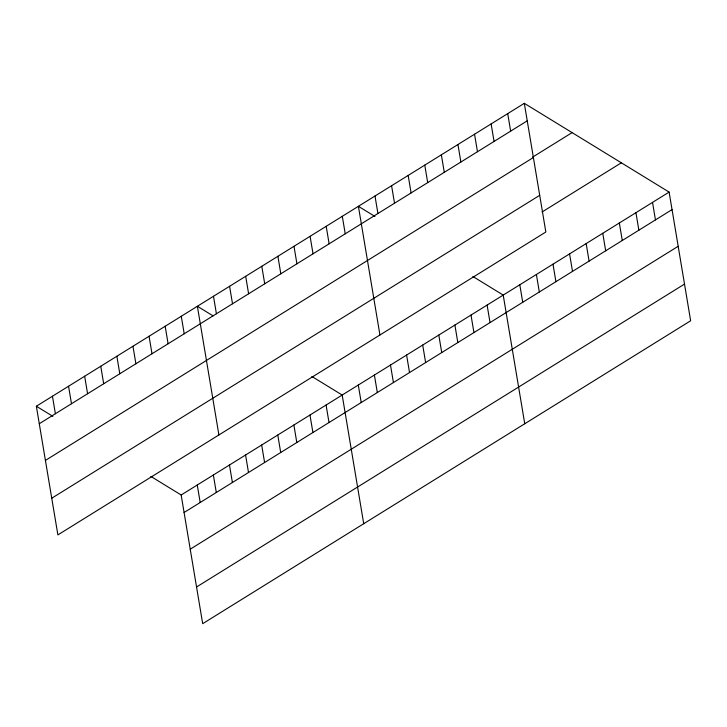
<?xml version="1.0" encoding="UTF-8"?>
<svg xmlns="http://www.w3.org/2000/svg" width="727" height="727" viewBox="0 0 727 727"><rect width="100%" height="100%" fill="white"/><g stroke="black" fill="none" stroke-linecap="round" stroke-linejoin="round"><path stroke-width="1.09" d="M524.312 103.325L545.841 232.004L57.887 534.908L36.35 406.229L524.312 103.325L669.113 192.092L690.65 320.771L202.688 623.675L181.159 494.996L150.834 476.403M39.276 423.732L527.239 120.836M532.464 157.223L572.094 132.623M45.419 460.418L533.382 157.523M51.744 498.222L539.707 195.318M542.06 212.002L621.331 162.803M181.159 494.996L669.113 192.092M184.085 512.499L672.048 209.603M190.229 549.185L678.182 246.289M196.554 586.989L684.507 284.084M374.941 216.455L358.402 206.314L379.939 334.993M472.886 276.487L503.211 295.08L524.749 423.759M213.002 315.845L197.38 306.267L218.909 434.946M311.856 376.45L342.181 395.034L363.718 523.713M36.35 406.229L52.889 416.362M652.528 202.397L655.454 219.899M635.934 212.693L638.869 230.195M619.34 222.989L622.276 240.501M602.756 233.285L605.682 250.797M586.162 243.59L589.097 261.093M569.577 253.887L572.503 271.398M552.983 264.183L555.91 281.694M536.39 274.488L539.325 291.99M507.719 113.63L510.645 131.133M519.805 284.784L522.731 302.287M491.125 123.926L494.06 141.429M474.54 134.222L477.466 151.734M487.108 305.076L490.034 322.588M457.946 144.519L460.873 162.03M471.005 315.073L473.931 332.575M441.353 154.824L444.288 172.326M454.902 325.069L457.828 342.571M424.768 165.12L427.694 182.622M438.799 335.065L441.725 352.568M408.174 175.416L411.1 192.928M422.696 345.061L425.631 362.564M391.58 185.712L394.516 203.224M406.593 355.058L409.528 372.56M374.996 196.017L377.922 213.52M390.49 365.054L393.425 382.556M374.387 375.05L377.322 392.553M342.299 216.31L345.234 233.812M358.284 385.037L361.219 402.549M326.196 226.306L329.131 243.809M310.093 236.302L313.028 253.805M326.078 405.03L329.013 422.541M293.99 246.299L296.925 263.801M309.975 415.026L312.91 432.538M277.887 256.295L280.822 273.797M293.881 425.022L296.807 442.534M261.784 266.282L264.719 283.794M277.778 435.019L280.704 452.53M245.681 276.278L248.616 293.79M261.675 445.015L264.601 462.526M229.578 286.274L232.513 303.786M245.572 455.011L248.498 472.514M213.484 296.271L216.41 313.782M229.468 465.007L232.395 482.51M213.365 475.004L216.292 492.506M181.277 316.263L184.204 333.775M197.262 485L200.189 502.502M165.174 326.259L168.101 343.771M149.071 336.256L151.998 353.767M132.968 346.252L135.894 363.754M116.865 356.248L119.791 373.751M100.762 366.244L103.688 383.747M84.659 376.241L87.585 393.743M68.556 386.237L71.482 403.739M52.453 396.233L55.379 413.736"/></g></svg>
